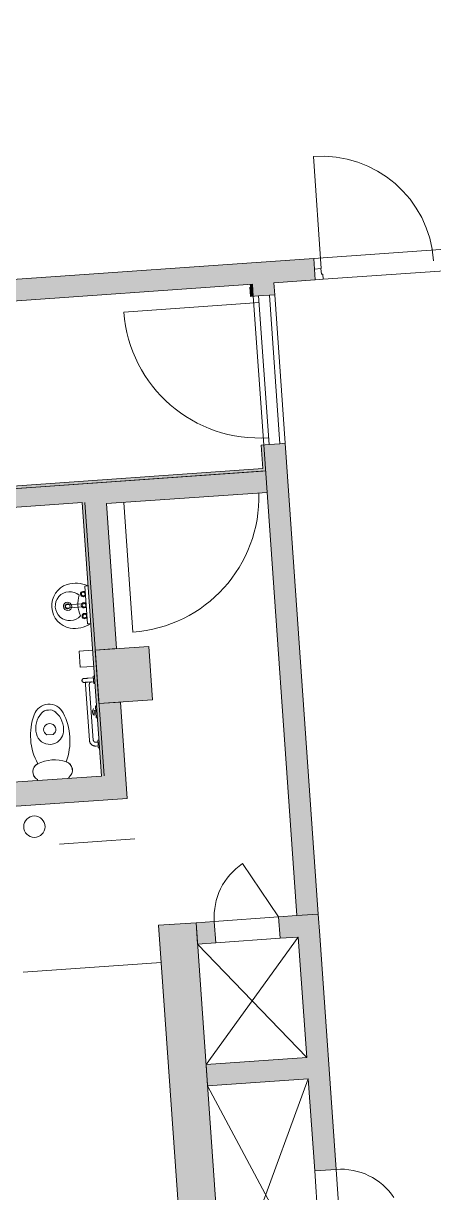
# Model space of a CAD drawing. Header units: millimetres. Extents: x 833941507 to 1669051331, y 817666127 to 1636299673.
# Drawn here: x 834397984 to 834401805, y 818038909 to 818049808 of the extents above; entities that cross this region are included whole.
import ezdxf

# ---------------------------------------------------------------- set-up
doc = ezdxf.new("R2010")
doc.units = ezdxf.units.MM
doc.header["$LTSCALE"] = 3
for name, color, linetype, lineweight in [('3A35X-MAGP-P-MP-B02A$0$A-000-M_MASS', 252, 'Continuous', 5), ('3A35X-MAGP-P-MP-B02A$0$A-010-M_LINE', 252, 'Continuous', 5), ('3A35X-MAGP-P-MP-B02A$0$A-200-M_WALL_EXT', 252, 'Continuous', 9), ('3A35X-MAGP-P-MP-B02A$0$A-200-M_WALL_INT', 252, 'Continuous', 9), ('3A35X-MAGP-P-MP-B02A$0$A-200-M_WALL_PAT', 252, 'Continuous', 9), ('3A35X-MAGP-P-MP-B02A$0$A-230-M_FLOOR', 252, 'Continuous', 18), ('3A35X-MAGP-P-MP-B02A$0$A-325-M_DOOR', 252, 'Continuous', 5), ('3A35X-MAGP-P-MP-B02A$0$A-770-ME_FFE_SA', 252, 'Continuous', 5), ('3A35X-MAGP-P-MP-B02A$0$M-520-M_DRAINAGE_FW', 252, 'Continuous', 5), ('3A35X-MAGP-P-MP-B02A$0$S-280-M_COLUMN', 252, 'Continuous', 9), ('3A35X-MAGP-P-MP-B02A$0$Z-000-T_TEXT', 252, 'Continuous', 5), ('3A35X-MAGP-P-MP-B02B$0$A-000-M_MASS', 252, 'Continuous', 5), ('3A35X-MAGP-P-MP-B02B$0$A-010-M_LINE', 252, 'Continuous', 5), ('3A35X-MAGP-P-MP-B02B$0$A-200-M_WALL_EXT', 252, 'Continuous', 9), ('3A35X-MAGP-P-MP-B02B$0$A-200-M_WALL_INT', 252, 'Continuous', 9), ('3A35X-MAGP-P-MP-B02B$0$A-200-M_WALL_PAT', 252, 'Continuous', 9), ('3A35X-MAGP-P-MP-B02B$0$A-230-M_FLOOR', 252, 'Continuous', 18), ('3A35X-MAGP-P-MP-B02B$0$A-325-M_DOOR', 252, 'Continuous', 5), ('3A35X-MAGP-P-MP-B02B$0$A-770-ME_FFE_SA', 252, 'Continuous', 5), ('3A35X-MAGP-P-MP-B02B$0$M-520-M_DRAINAGE_FW', 252, 'Continuous', 5), ('3A35X-MAGP-P-MP-B02B$0$S-280-M_COLUMN', 252, 'Continuous', 9), ('3A35X-MAGP-P-MP-B02B$0$Z-000-T_TEXT', 252, 'Continuous', 5), ('UAJ-23FLOR-h', 251, 'Continuous', 9)]:
    doc.layers.add(name, color=color, linetype=linetype, lineweight=lineweight)
doc.layers.add('UAJ-00XREF', color=7, linetype='Continuous')

# ---------------------------------------------------------------- blocks, each defined once
blk = doc.blocks.new('GBP-LTC-LB01')
at = {"layer": 'UAJ-23FLOR-h'}
h = blk.add_hatch(dxfattribs=at)
h.set_pattern_fill('EARTH,_O', color=256, scale=180, angle=45)
h.set_pattern_definition([(48.9989, (834576001.8, 818046085.3), (-112.727, 1612.5107), [1143, -1143]), (48.9989, (834575678.3, 818046366.6), (-112.727, 1612.5107), [1143, -1143]), (48.9989, (834575354.8, 818046647.8), (-112.727, 1612.5107), [1143, -1143]), (138.9989, (834575340.7, 818046849.3), (-1612.5107, -112.727), [1143, -1143]), (138.9989, (834575621.9, 818047172.8), (-1612.5107, -112.727), [1143, -1143]), (138.9989, (834575903.1, 818047496.3), (-1612.5107, -112.727), [1143, -1143])])
h.paths.add_polyline_path([(834572173, 818200349), (834310584, 818182062), (834331502, 817882832), (834364940, 817885169), (834473096, 818011284), (834480534, 818020120), (834485095, 818025710), (834491376, 818033619), (834497063, 818041013), (834493146, 818043679), (834512789, 818074029), (834518712, 818083675), (834526231, 818096325), (834534646, 818111073), (834545956, 818131981), (834557205, 818154199), (834564040, 818168497), (834570941, 818183576), (834578368, 818200696)])
h.paths.add_polyline_path([(834382131, 817956470), (834418269, 817958996), (834422062, 817963856), (834428403, 817964299), (834467239, 818010696), (834466445, 818021739), (834476098, 818035709), (834485267, 818048983), (834487015, 818051460), (834497268, 818067303), (834492893, 818129890), (834448057, 818126756), (834416897, 818105052), (834382061, 818080789), (834386167, 818022059), (834377588, 818021459)], flags=16)
edge = h.paths.add_edge_path(flags=16)
edge.add_line((834540292, 818142076), (834533466, 818141614))
edge.add_line((834533466, 818141614), (834523258, 818143863))
edge.add_line((834523258, 818143863), (834525897, 818155839))
edge.add_arc((834558382, 818267025), 115835, 237.2184, 253.71313, ccw=False)
edge.add_line((834495665, 818169638), (834498268, 818132357))
edge.add_line((834498268, 818132357), (834496346, 818130135))
edge.add_line((834496346, 818130135), (834492880, 818129893))
edge.add_line((834492880, 818129893), (834494230, 818110588))
edge.add_line((834494230, 818110588), (834496326, 818110708))
edge.add_line((834496326, 818110708), (834498420, 818080754))
edge.add_line((834498420, 818080754), (834498046, 818080727))
edge.add_line((834498046, 818080727), (834498255, 818077746))
edge.add_line((834498255, 818077746), (834503061, 818078082))
edge.add_line((834503061, 818078082), (834504980, 818081212))
edge.add_line((834504980, 818081212), (834509429, 818088471))
edge.add_line((834509429, 818088471), (834515217, 818097914))
edge.add_line((834515217, 818097914), (834526067, 818116416))
edge.add_line((834526067, 818116416), (834532489, 818127889))
edge.add_line((834532489, 818127889), (834534831, 818132146))
edge.add_line((834534831, 818132146), (834540292, 818142076))
h = blk.add_hatch(dxfattribs=at)
h.set_pattern_fill('EARTH,_O', color=256, scale=180, angle=45)
h.set_pattern_definition([(45.0000001, (-1082349.7, 54794.9), (-3e-06, 1616.4461018), [1143, -1143]), (45.0000001, (-1082652.8, 55098), (-3e-06, 1616.4461018), [1143, -1143]), (45.0000001, (-1082955.9, 55401.1), (-3e-06, 1616.4461018), [1143, -1143]), (135.0000001, (-1082955.9, 55603.1), (-1616.4461018, -3e-06), [1143, -1143]), (135.0000001, (-1082652.8, 55906.2), (-1616.4461018, -3e-06), [1143, -1143]), (135.0000001, (-1082349.7, 56209.3), (-1616.4461018, -3e-06), [1143, -1143])])
h.paths.add_polyline_path([(834669469, 818015499), (834651081, 818014214), (834651091, 818014066), (834669480, 818015352)], flags=16)
edge = h.paths.add_edge_path()
edge.add_arc((834611764, 818123015), 22001, 94.0007, 118.6887)
edge.add_line((834601202, 818142316), (834593918, 818141228))
edge.add_arc((834611768, 818123014), 25503, 93.9972, 134.4213, ccw=False)
edge.add_line((834609991, 818148455), (834618164, 818149026))
edge.add_line((834618164, 818149026), (834618408, 818145535))
edge.add_line((834618408, 818145535), (834616365, 818145392))
edge.add_line((834616365, 818145392), (834616609, 818141901))
edge.add_line((834616609, 818141901), (834611622, 818141552))
edge.add_line((834611622, 818141552), (834611378, 818145043))
edge.add_line((834611378, 818145043), (834610229, 818144963))
h.paths.add_polyline_path([(834673233, 818197366), (834607546, 818192774), (834599172, 818174435), (834588349, 818152375), (834578622, 818133891), (834568418, 818115665), (834556457, 818095618), (834546606, 818080042), (834532219, 818058624), (834523692, 818046596), (834515684, 818035708), (834508244, 818025930), (834500656, 818016266), (834489787, 818002934), (834483448, 817995421), (834478638, 817989842), (834458454, 817967379), (834441506, 817949096), (834383076, 817886437), (834482027, 817893355), (834551919, 817920009), (834634905, 817930637), (834634023, 817939309), (834633770, 817941796), (834633578, 817943687), (834508697, 817930984), (834507053, 817930191), (834506409, 817939427), (834507657, 817945567), (834503417, 818006767), (834503064, 818011763), (834514053, 818025792), (834520785, 818034889), (834526319, 818042437), (834532382, 818050706), (834536346, 818056473), (834542258, 818065226), (834550406, 818077287), (834561579, 818095002), (834574523, 818117080), (834587769, 818140310), (834609774, 818143595), (834610002, 818140336), (834634253, 818142031), (834636807, 818105492), (834642791, 818105914), (834646279, 818056033), (834640293, 818055614), (834643382, 818011425), (834641138, 818011268), (834645776, 817944928), (834639048, 817944244), (834640362, 817931328), (834651070, 817932707), (834650588, 817936476), (834685106, 817940897), (834685588, 817937128), (834691374, 817937869)])
blk = doc.blocks.new('3A35X-MAGP-P-MP-B02A')
at = {"layer": '3A35X-MAGP-P-MP-B02A$0$A-200-M_WALL_PAT'}
h = blk.add_hatch(color=256, dxfattribs=at)
h.paths.add_polyline_path([(20563, 126556), (25290, 126556), (25290, 126756), (14076, 126756), (14076, 126556), (19868, 126556)], flags=0)
h.paths.add_polyline_path([(10200, 126556), (11850, 126556), (11850, 126756), (10200, 126756), (10200, 126656)], flags=0)
at = {"layer": '3A35X-MAGP-P-MP-B02A$0$A-200-M_WALL_PAT', "lineweight": 5}
h = blk.add_hatch(color=256, dxfattribs=at)
h.paths.add_polyline_path([(25290, 120656), (25490, 120656), (25490, 125055), (25290, 125055), (25290, 121856)], flags=0)
h.paths.add_polyline_path([(25340, 126443), (25490, 126443), (25490, 126756), (25290, 126756), (25290, 126443)], flags=0)
at = {"layer": '3A35X-MAGP-P-MP-B02A$0$A-200-M_WALL_PAT'}
h = blk.add_hatch(color=256, dxfattribs=at)
h.paths.add_polyline_path([(28386, 126556), (28390, 126556), (28390, 126756), (28103, 126756), (28103, 126556)], flags=0)
h.paths.add_polyline_path([(25490, 126556), (25877, 126556), (25877, 126756), (25490, 126756), (25490, 126656)], flags=0)
at = {"layer": '3A35X-MAGP-P-MP-B02A$0$A-200-M_WALL_PAT', "lineweight": 5}
for points in [[(25265, 126443), (25290, 126443), (25290, 126556), (25265, 126556), (25265, 126531)], [(25265, 124811), (25290, 124811), (25290, 125055), (25265, 125055), (25265, 124836)], [(20738, 124811), (25265, 124811), (25265, 124836), (20738, 124836), (20738, 124821)], [(21865, 124661), (23590, 124661), (23590, 124811), (21865, 124811)], [(23590, 124611), (25290, 124611), (25290, 124811), (23590, 124811), (23590, 124636)], [(21950, 124636), (23590, 124636), (23590, 124661), (21950, 124661)], [(23565, 122081), (23590, 122081), (23590, 124636), (23565, 124636), (23565, 122162)], [(23590, 123256), (23790, 123256), (23790, 124611), (23590, 124611), (23590, 123256)], [(23790, 121856), (23790, 122756), (23590, 122756), (23590, 121856)], [(22983, 122056), (23590, 122056), (23590, 122081), (22510, 122081), (22510, 122056), (22899, 122056)], [(23590, 121856), (23590, 122056), (22510, 122056), (22510, 121856), (23524, 121856)], [(24000, 113156), (24350, 113156), (24350, 120656), (24000, 120656), (24000, 113302)]]:
    blk.add_hatch(color=256, dxfattribs=at).paths.add_polyline_path(points, flags=0)
h = blk.add_hatch(color=256, dxfattribs=at)
h.paths.add_polyline_path([(24350, 120456), (24520, 120456), (24520, 120656), (24350, 120656)], flags=0)
h.paths.add_polyline_path([(25490, 120456), (25490, 120656), (25120, 120656), (25120, 120456), (25405, 120456)], flags=0)
at = {"layer": '3A35X-MAGP-P-MP-B02A$0$A-200-M_WALL_PAT'}
h = blk.add_hatch(color=256, dxfattribs=at)
h.paths.add_polyline_path([(25490, 113356), (25490, 114106), (25290, 114106), (25290, 113356)], flags=0)
h.paths.add_polyline_path([(25290, 114706), (25490, 114706), (25490, 115446), (25290, 115446), (25290, 114735)], flags=0)
h.paths.add_polyline_path([(25290, 116046), (25490, 116046), (25490, 117671), (25290, 117671), (25290, 116531)], flags=0)
h.paths.add_polyline_path([(25490, 118271), (25490, 120456), (25290, 120456), (25290, 118271)], flags=0)
blk.add_hatch(color=256, dxfattribs=at).paths.add_polyline_path([(25048, 119131), (25290, 119131), (25290, 119331), (24350, 119331), (24350, 119131)], flags=0)
at = {"layer": '3A35X-MAGP-P-MP-B02A$0$S-280-M_COLUMN', "lineweight": 5}
blk.add_hatch(color=256, dxfattribs=at).paths.add_polyline_path([(23974, 122756), (24090, 122756), (24090, 123256), (23590, 123256), (23590, 122756), (23790, 122756)], flags=0)
at = {"layer": '3A35X-MAGP-P-MP-B02A$0$A-000-M_MASS'}
for p, q in [((23447, 122983), (23448, 122984)), ((23447, 122982), (23447, 122983)), ((23447, 122981), (23447, 122982)), ((23447, 122982), (23447, 122982)), ((23447, 122980), (23447, 122981)), ((23447, 122979), (23447, 122980)), ((23448, 122979), (23447, 122979)), ((23448, 122987), (23449, 122988)), ((23448, 122986), (23448, 122987)), ((23448, 122987), (23448, 122987)), ((23448, 122985), (23448, 122986)), ((23448, 122984), (23448, 122985)), ((23448, 122984), (23448, 122984)), ((23448, 122978), (23448, 122979)), ((23448, 122977), (23448, 122978)), ((23448, 122976), (23448, 122977)), ((23448, 122977), (23448, 122977)), ((23448, 122975), (23448, 122976)), ((23449, 122975), (23448, 122975)), ((23449, 122989), (23450, 122990)), ((23449, 122988), (23449, 122989)), ((23449, 122989), (23449, 122989)), ((23449, 122974), (23449, 122975)), ((23449, 122973), (23449, 122974)), ((23450, 122973), (23449, 122973)), ((23450, 122991), (23451, 122992)), ((23450, 122990), (23450, 122991)), ((23450, 122990), (23450, 122990)), ((23450, 122972), (23450, 122973)), ((23450, 122971), (23450, 122972)), ((23451, 122971), (23450, 122971)), ((23451, 122992), (23452, 122993)), ((23451, 122992), (23451, 122992)), ((23451, 122970), (23451, 122971)), ((23452, 122970), (23451, 122970)), ((23452, 122993), (23453, 122994)), ((23452, 122993), (23452, 122993)), ((23452, 122969), (23452, 122970)), ((23453, 122968), (23452, 122969)), ((23452, 122969), (23452, 122969)), ((23453, 122994), (23454, 122995)), ((23453, 122994), (23453, 122994)), ((23454, 122968), (23453, 122968)), ((23454, 122995), (23455, 122996)), ((23454, 122995), (23454, 122995)), ((23454, 122967), (23454, 122968)), ((23455, 122967), (23454, 122967)), ((23455, 122996), (23456, 122997)), ((23455, 122996), (23455, 122996)), ((23455, 122966), (23455, 122967)), ((23456, 122966), (23455, 122966)), ((23456, 122997), (23457, 122997)), ((23456, 122965), (23456, 122966)), ((23457, 122965), (23456, 122965)), ((23457, 122997), (23458, 122998)), ((23457, 122997), (23457, 122997)), ((23458, 122965), (23457, 122965)), ((23458, 122998), (23459, 122998)), ((23459, 122964), (23458, 122965)), ((23458, 122965), (23458, 122965)), ((23459, 122998), (23459, 122998)), ((23459, 122998), (23460, 122998)), ((23460, 122964), (23459, 122964)), ((23460, 122998), (23461, 122998)), ((23461, 122964), (23460, 122964)), ((23460, 122964), (23460, 122964)), ((23461, 122998), (23461, 122999)), ((23461, 122999), (23462, 122999)), ((23462, 122963), (23461, 122964)), ((23462, 122999), (23463, 122999)), ((23463, 122963), (23462, 122963)), ((23463, 122999), (23464, 122999)), ((23464, 122963), (23463, 122963)), ((23463, 122963), (23463, 122963)), ((23464, 122999), (23464, 122999)), ((23464, 122999), (23465, 122999)), ((23465, 122963), (23464, 122963)), ((23465, 122999), (23465, 122999)), ((23466, 122999), (23465, 122999)), ((23465, 122999), (23465, 122999)), ((23465, 122999), (23465, 122999)), ((23465, 122999), (23466, 122999)), ((23465, 122963), (23465, 122963)), ((23465, 122963), (23466, 122963)), ((23466, 122963), (23465, 122963)), ((23465, 122963), (23465, 122963)), ((23465, 122963), (23465, 122963)), ((23467, 122999), (23466, 122999)), ((23466, 122999), (23466, 122999)), ((23466, 122999), (23466, 122999)), ((23466, 122999), (23466, 122999)), ((23466, 122999), (23466, 122999)), ((23466, 122999), (23466, 122999)), ((23466, 122999), (23466, 122999)), ((23466, 122999), (23467, 122999)), ((23466, 122963), (23466, 122963)), ((23466, 122963), (23466, 122963)), ((23466, 122963), (23466, 122963)), ((23466, 122963), (23467, 122963)), ((23467, 122963), (23466, 122963)), ((23466, 122963), (23466, 122963)), ((23466, 122963), (23466, 122963)), ((23466, 122963), (23466, 122963)), ((23468, 122999), (23467, 122999)), ((23467, 122999), (23467, 122999)), ((23467, 122999), (23467, 122999)), ((23467, 122999), (23467, 122999)), ((23467, 122999), (23468, 122999)), ((23467, 122963), (23467, 122963)), ((23467, 122963), (23467, 122963)), ((23467, 122963), (23468, 122963)), ((23468, 122963), (23467, 122963)), ((23467, 122963), (23467, 122963)), ((23469, 122999), (23468, 122999)), ((23468, 122999), (23468, 122999)), ((23468, 122999), (23469, 122999)), ((23468, 122963), (23469, 122963)), ((23469, 122963), (23468, 122963)), ((23468, 122963), (23468, 122963)), ((23470, 122999), (23469, 122999)), ((23469, 122999), (23469, 122999)), ((23469, 122999), (23469, 122999)), ((23469, 122999), (23470, 122999)), ((23469, 122963), (23469, 122963)), ((23469, 122963), (23470, 122963)), ((23470, 122963), (23469, 122963)), ((23469, 122963), (23469, 122963)), ((23471, 122999), (23470, 122999)), ((23470, 122999), (23471, 122999)), ((23470, 122963), (23471, 122963)), ((23471, 122963), (23470, 122963)), ((23472, 122999), (23471, 122999)), ((23471, 122999), (23471, 122999)), ((23471, 122999), (23472, 122999)), ((23471, 122963), (23471, 122963)), ((23471, 122963), (23472, 122963)), ((23472, 122963), (23471, 122963)), ((23473, 122999), (23472, 122999)), ((23472, 122999), (23473, 122999)), ((23472, 122963), (23473, 122963)), ((23473, 122963), (23472, 122963)), ((23474, 122999), (23473, 122999)), ((23473, 122999), (23474, 122999)), ((23473, 122963), (23474, 122963)), ((23474, 122963), (23473, 122963)), ((23475, 122999), (23474, 122999)), ((23474, 122999), (23475, 122999)), ((23474, 122963), (23475, 122963)), ((23475, 122963), (23474, 122963)), ((23476, 122999), (23475, 122999)), ((23475, 122999), (23476, 122999)), ((23475, 122963), (23476, 122963)), ((23476, 122963), (23475, 122963)), ((23477, 122999), (23476, 122999)), ((23476, 122999), (23478, 122999)), ((23476, 122963), (23478, 122963)), ((23477, 122963), (23476, 122963)), ((23478, 122999), (23477, 122999)), ((23478, 122963), (23477, 122963)), ((23478, 122946), (23477, 122944)), ((23477, 122944), (23477, 122942)), ((23477, 122942), (23477, 122941)), ((23477, 122941), (23477, 122421)), ((23479, 122999), (23478, 122999)), ((23478, 122999), (23479, 122999)), ((23478, 122963), (23479, 122963)), ((23479, 122963), (23478, 122963)), ((23479, 122953), (23478, 122951)), ((23478, 122951), (23478, 122949)), ((23478, 122949), (23478, 122946)), ((23480, 122999), (23479, 122999)), ((23479, 122999), (23480, 122999)), ((23479, 122963), (23480, 122963)), ((23480, 122963), (23479, 122963)), ((23480, 122958), (23479, 122955)), ((23479, 122955), (23479, 122953)), ((23481, 122999), (23480, 122999)), ((23480, 122999), (23481, 122999)), ((23480, 122963), (23481, 122963)), ((23481, 122963), (23480, 122963)), ((23481, 122960), (23480, 122958)), ((23483, 122999), (23481, 122999)), ((23481, 122999), (23482, 122999)), ((23482, 122964), (23481, 122962)), ((23481, 122963), (23482, 122963)), ((23483, 122963), (23481, 122963)), ((23481, 122962), (23481, 122960)), ((23482, 122999), (23484, 122999)), ((23482, 122963), (23484, 122963)), ((23484, 122999), (23483, 122999)), ((23484, 122963), (23483, 122963)), ((23486, 122999), (23484, 122999)), ((23484, 122999), (23485, 122999)), ((23484, 122963), (23485, 122963)), ((23486, 122963), (23484, 122963)), ((23485, 122999), (23487, 122999)), ((23485, 122963), (23487, 122963)), ((23487, 122999), (23486, 122999)), ((23487, 122963), (23486, 122963)), ((23488, 122999), (23487, 122999)), ((23487, 122999), (23488, 122999)), ((23487, 122963), (23488, 122963)), ((23488, 122963), (23487, 122963)), ((23490, 122999), (23488, 122999)), ((23488, 122999), (23489, 122999)), ((23488, 122963), (23489, 122963)), ((23490, 122963), (23488, 122963)), ((23489, 122999), (23491, 122999)), ((23489, 122963), (23491, 122963)), ((23491, 122999), (23490, 122999)), ((23491, 122963), (23490, 122963)), ((23493, 122999), (23491, 122999)), ((23491, 122999), (23492, 122999)), ((23491, 122963), (23492, 122963)), ((23493, 122963), (23491, 122963)), ((23492, 122999), (23494, 122999)), ((23492, 122963), (23494, 122963)), ((23494, 122999), (23493, 122999)), ((23494, 122963), (23493, 122963)), ((23496, 122999), (23494, 122999)), ((23494, 122999), (23495, 122999)), ((23494, 122963), (23495, 122963)), ((23496, 122963), (23494, 122963)), ((23495, 122999), (23497, 122999)), ((23495, 122963), (23497, 122963)), ((23497, 122999), (23496, 122999)), ((23497, 122963), (23496, 122963)), ((23499, 122999), (23497, 122999)), ((23497, 122999), (23499, 122999)), ((23497, 122963), (23499, 122963)), ((23499, 122963), (23497, 122963)), ((23501, 122999), (23499, 122999)), ((23499, 122999), (23500, 122999)), ((23499, 122963), (23500, 122963)), ((23501, 122963), (23499, 122963)), ((23500, 122999), (23502, 122999)), ((23500, 122963), (23502, 122963)), ((23502, 122999), (23501, 122999)), ((23502, 122963), (23501, 122963)), ((23504, 122999), (23502, 122999)), ((23502, 122999), (23503, 122999)), ((23502, 122963), (23503, 122963)), ((23504, 122963), (23502, 122963)), ((23503, 122999), (23505, 122999)), ((23503, 122963), (23505, 122963)), ((23505, 122999), (23504, 122999)), ((23505, 122963), (23504, 122963)), ((23555, 122999), (23505, 122999)), ((23505, 122999), (23505, 122999)), ((23505, 122963), (23555, 122963)), ((23505, 122963), (23505, 122963)), ((23513, 122943), (23514, 122944)), ((23513, 122942), (23513, 122943)), ((23513, 122941), (23513, 122942)), ((23513, 122421), (23513, 122941)), ((23514, 122948), (23515, 122949)), ((23514, 122947), (23514, 122948)), ((23514, 122946), (23514, 122947)), ((23514, 122945), (23514, 122946)), ((23514, 122944), (23514, 122945)), ((23514, 122945), (23514, 122945)), ((23515, 122950), (23516, 122951)), ((23515, 122949), (23515, 122950)), ((23515, 122950), (23515, 122950)), ((23516, 122952), (23517, 122953)), ((23516, 122951), (23516, 122952)), ((23517, 122953), (23517, 122954)), ((23517, 122954), (23518, 122954)), ((23518, 122955), (23519, 122956)), ((23518, 122954), (23518, 122955)), ((23519, 122956), (23520, 122957)), ((23519, 122956), (23519, 122956)), ((23520, 122957), (23521, 122957)), ((23521, 122958), (23522, 122959)), ((23521, 122957), (23521, 122958)), ((23522, 122959), (23523, 122959)), ((23523, 122959), (23523, 122960)), ((23523, 122960), (23524, 122960)), ((23524, 122960), (23525, 122961)), ((23525, 122961), (23526, 122961)), ((23526, 122961), (23527, 122961)), ((23527, 122961), (23527, 122962)), ((23527, 122962), (23528, 122962)), ((23528, 122962), (23529, 122962)), ((23529, 122962), (23530, 122962)), ((23530, 122962), (23531, 122963)), ((23531, 122963), (23532, 122963)), ((23532, 122963), (23533, 122963)), ((23533, 122963), (23533, 122963)), ((23533, 122963), (23534, 122963)), ((23565, 123016), (23555, 123016)), ((23565, 123016), (23555, 123016)), ((23565, 123016), (23555, 123016)), ((23555, 122946), (23555, 123016)), ((23555, 123016), (23555, 123015)), ((23555, 123015), (23555, 123016)), ((23555, 123016), (23555, 123015)), ((23555, 123015), (23555, 123015)), ((23555, 122947), (23555, 122947)), ((23555, 122947), (23555, 122946)), ((23555, 122946), (23555, 122947)), ((23555, 122947), (23555, 122946)), ((23555, 122946), (23565, 122946)), ((23555, 122946), (23565, 122946)), ((23555, 122946), (23565, 122946)), ((23477, 122421), (23477, 122419)), ((23477, 122419), (23478, 122416)), ((23478, 122416), (23478, 122414)), ((23478, 122414), (23478, 122412)), ((23478, 122412), (23479, 122410)), ((23479, 122410), (23479, 122407)), ((23479, 122407), (23480, 122405)), ((23480, 122405), (23480, 122403)), ((23480, 122403), (23481, 122401)), ((23481, 122401), (23482, 122399)), ((23482, 122399), (23483, 122396)), ((23483, 122396), (23484, 122394)), ((23484, 122394), (23485, 122392)), ((23485, 122392), (23486, 122390)), ((23513, 122420), (23513, 122421)), ((23513, 122421), (23513, 122421)), ((23513, 122419), (23513, 122420)), ((23514, 122418), (23513, 122419)), ((23514, 122417), (23514, 122418)), ((23514, 122416), (23514, 122417)), ((23514, 122415), (23514, 122416)), ((23514, 122416), (23514, 122416)), ((23515, 122414), (23514, 122415)), ((23515, 122413), (23515, 122414)), ((23515, 122412), (23515, 122413)), ((23516, 122412), (23515, 122412)), ((23516, 122411), (23516, 122412)), ((23516, 122410), (23516, 122411)), ((23517, 122409), (23516, 122410)), ((23517, 122408), (23517, 122409)), ((23518, 122408), (23517, 122408)), ((23518, 122407), (23518, 122408)), ((23519, 122406), (23518, 122407)), ((23520, 122406), (23519, 122406)), ((23520, 122405), (23520, 122406)), ((23521, 122405), (23520, 122405)), ((23522, 122404), (23521, 122405)), ((23522, 122403), (23522, 122404)), ((23523, 122403), (23522, 122403)), ((23524, 122402), (23523, 122403)), ((23525, 122402), (23524, 122402)), ((23524, 122402), (23524, 122402)), ((23526, 122401), (23525, 122402)), ((23527, 122401), (23526, 122401)), ((23528, 122401), (23527, 122401)), ((23528, 122400), (23528, 122401)), ((23529, 122400), (23528, 122400)), ((23530, 122400), (23529, 122400)), ((23531, 122400), (23530, 122400)), ((23532, 122399), (23531, 122400)), ((23533, 122399), (23532, 122399)), ((23534, 122399), (23533, 122399)), ((23535, 122399), (23534, 122399)), ((23534, 122399), (23534, 122399)), ((23555, 122399), (23535, 122399)), ((23565, 122416), (23555, 122416)), ((23555, 122381), (23555, 122415)), ((23486, 122390), (23488, 122388)), ((23488, 122388), (23489, 122386)), ((23489, 122386), (23490, 122385)), ((23490, 122385), (23492, 122383)), ((23492, 122383), (23493, 122381)), ((23493, 122381), (23495, 122379)), ((23495, 122379), (23497, 122378)), ((23497, 122378), (23498, 122376)), ((23498, 122376), (23500, 122375)), ((23500, 122375), (23502, 122374)), ((23502, 122374), (23504, 122372)), ((23504, 122372), (23506, 122371)), ((23506, 122371), (23508, 122370)), ((23508, 122370), (23510, 122369)), ((23510, 122369), (23512, 122368)), ((23512, 122368), (23514, 122367)), ((23514, 122367), (23517, 122366)), ((23517, 122366), (23519, 122366)), ((23519, 122366), (23521, 122365)), ((23521, 122365), (23523, 122364)), ((23523, 122364), (23526, 122364)), ((23526, 122364), (23528, 122364)), ((23528, 122364), (23530, 122363)), ((23530, 122363), (23532, 122363)), ((23532, 122363), (23535, 122363)), ((23535, 122363), (23555, 122363)), ((23535, 122363), (23535, 122363)), ((23555, 122347), (23555, 122381)), ((23555, 122346), (23565, 122346))]:
    blk.add_line(p, q, dxfattribs=at)
blk.add_arc((23465, 122981), 18, 90, 270, dxfattribs=at)
at = {"layer": '3A35X-MAGP-P-MP-B02A$0$A-010-M_LINE'}
for p, q in [((24350, 120456), (25290, 119331)), ((24350, 119331), (25290, 120456)), ((24350, 119131), (25290, 117031)), ((25290, 119131), (24350, 117031))]:
    blk.add_line(p, q, dxfattribs=at)
at = {"layer": '3A35X-MAGP-P-MP-B02A$0$A-200-M_WALL_EXT', "lineweight": 13}
for p, q in [((24000, 120656), (24000, 120656)), ((24000, 120306), (24000, 120656)), ((24350, 120656), (24000, 120656)), ((24350, 113156), (24350, 120656)), ((24000, 120306), (24000, 120306)), ((24000, 120306), (24000, 113506))]:
    blk.add_line(p, q, dxfattribs=at)
at = {"layer": '3A35X-MAGP-P-MP-B02A$0$A-200-M_WALL_INT'}
for p, q in [((25877, 126756), (14076, 126756)), ((25877, 126656), (25877, 126756)), ((20713, 126556), (25290, 126556)), ((25290, 126556), (25290, 126443)), ((25490, 126443), (25490, 126556)), ((25490, 126556), (25877, 126556)), ((25265, 126531), (25265, 126443)), ((25265, 126443), (25340, 126443)), ((25440, 126443), (25490, 126443)), ((25265, 125055), (25340, 125055)), ((25265, 125055), (25265, 124836)), ((25290, 125055), (25290, 120656)), ((25440, 125055), (25490, 125055)), ((25490, 120656), (25490, 125055)), ((20713, 124811), (25290, 124811)), ((25265, 124836), (20738, 124836)), ((21950, 124636), (23565, 124636)), ((23565, 122081), (23565, 124636)), ((23590, 122081), (23590, 124636)), ((23790, 124611), (23790, 123256)), ((25290, 124611), (23790, 124611)), ((23590, 123256), (23790, 123256)), ((23590, 122756), (23790, 122756)), ((23790, 122756), (23790, 121856)), ((21950, 122081), (23565, 122081)), ((23790, 121856), (22710, 121856)), ((24350, 120656), (24520, 120656)), ((24350, 120656), (24350, 120456)), ((24520, 120656), (25120, 120656)), ((24520, 120656), (24520, 120456)), ((25120, 120656), (25290, 120656)), ((25120, 120656), (25120, 120456)), ((25290, 120656), (25490, 120656)), ((25490, 120656), (25290, 120656)), ((25490, 120656), (25490, 120456)), ((24350, 120456), (24520, 120456)), ((25120, 120456), (24520, 120456)), ((25290, 120456), (25120, 120456)), ((25290, 120456), (25290, 119331)), ((25490, 118271), (25490, 120456)), ((25290, 119331), (24350, 119331)), ((24350, 119331), (24350, 119131)), ((24350, 119131), (25290, 119131)), ((25290, 119131), (25290, 118271)), ((25290, 118271), (25490, 118271)), ((25290, 117671), (25290, 118271)), ((25490, 118271), (25490, 117671))]:
    blk.add_line(p, q, dxfattribs=at)
at = {"layer": '3A35X-MAGP-P-MP-B02A$0$A-230-M_FLOOR'}
for p, q in [((25877, 126756), (28103, 126756)), ((28028, 126556), (25952, 126556)), ((25290, 125055), (25290, 126443)), ((25490, 126443), (25490, 125055)), ((22710, 120307), (24000, 120307))]:
    blk.add_line(p, q, dxfattribs=at)
at = {"layer": '3A35X-MAGP-P-MP-B02A$0$A-325-M_DOOR'}
for p, q in [((25940, 126656), (25940, 127705)), ((25340, 126443), (25440, 126443)), ((25340, 125055), (25340, 126443)), ((25440, 126443), (25440, 125055)), ((25340, 126380), (24078, 126380)), ((25440, 125055), (25340, 125055)), ((23952, 124611), (23952, 123399)), ((25120, 120656), (24820, 121176))]:
    blk.add_line(p, q, dxfattribs=at)
at = {"layer": '3A35X-MAGP-P-MP-B02A$0$A-325-M_DOOR', "lineweight": 9}
for p, q in [((25877, 126656), (25937, 126656)), ((25877, 126556), (25877, 126656)), ((25937, 126656), (25937, 126603)), ((25952, 126556), (25877, 126556)), ((25937, 126603), (25952, 126603)), ((25952, 126603), (25952, 126556))]:
    blk.add_line(p, q, dxfattribs=at)
at = {"layer": '3A35X-MAGP-P-MP-B02A$0$A-325-M_DOOR'}
for centre, radius, start, end in [((25940, 126656), 1049, 0, 90), ((25340, 126380), 1262, 180, 270), ((23952, 124661), 1262, 270, 357.7206), ((25120, 120656), 600, 120, 180), ((25490, 117671), 600, 30, 90)]:
    blk.add_arc(centre, radius, start, end, dxfattribs=at)
at = {"layer": '3A35X-MAGP-P-MP-B02A$0$A-770-ME_FFE_SA'}
blk.add_circle((22910, 121654), 100, dxfattribs=at)
at = {"layer": '3A35X-MAGP-P-MP-B02A$0$M-520-M_DRAINAGE_FW'}
for p, q in [((23565, 123859), (23535, 123859)), ((23535, 123859), (23535, 123504)), ((23350, 123696), (23495, 123696)), ((23350, 123666), (23495, 123666)), ((23535, 123504), (23565, 123504)), ((23565, 123256), (23440, 123256)), ((23440, 123256), (23440, 123106)), ((23440, 123106), (23565, 123106)), ((23555, 122736), (23565, 122741)), ((23555, 122626), (23555, 122736)), ((23526, 122690), (23525, 122681)), ((23526, 122672), (23525, 122681)), ((23528, 122698), (23526, 122690)), ((23528, 122664), (23526, 122672)), ((23531, 122704), (23528, 122698)), ((23531, 122658), (23528, 122664)), ((23534, 122708), (23531, 122704)), ((23534, 122654), (23531, 122658)), ((23535, 122709), (23534, 122708)), ((23535, 122653), (23534, 122654)), ((23537, 122710), (23535, 122709)), ((23537, 122652), (23535, 122653)), ((23539, 122711), (23537, 122710)), ((23539, 122651), (23537, 122652)), ((23540, 122711), (23539, 122711)), ((23540, 122651), (23539, 122651)), ((23540, 122699), (23540, 122681)), ((23555, 122691), (23540, 122691)), ((23540, 122690), (23540, 122681)), ((23540, 122681), (23540, 122657)), ((23540, 122672), (23540, 122672)), ((23540, 122663), (23540, 122672)), ((23540, 122671), (23555, 122671)), ((23555, 122626), (23565, 122621)), ((23072, 122512), (23085, 122499)), ((23146, 122499), (23158, 122512)), ((23085, 122499), (23146, 122499)), ((22969, 122081), (22969, 122090)), ((22969, 122081), (22969, 122090)), ((23262, 122090), (23262, 122081)), ((23262, 122090), (23262, 122081))]:
    blk.add_line(p, q, dxfattribs=at)
for centre, radius, start, end in [((23420, 123687), 204, 103.6351, 181.6558), ((23420, 123687), 204, 103.6351, 181.6558), ((23382, 123681), 135, 44.9444, 314.5371), ((23435, 123628), 264, 60.8768, 103.6351), ((23435, 123628), 264, 60.9162, 103.6351), ((23515, 123785), 25, 90, 270), ((23515, 123785), 25, 32.6665, 90), ((23362, 123681), 38.6, 90, 270), ((23362, 123681), 23.5, 90, 270), ((23362, 123681), 38.6, 270, 90), ((23362, 123681), 23.5, 270, 90), ((23726, 123680), 267, 158.6801, 200.8014), ((23515, 123681), 25, 90, 270), ((23516, 123785), 17, 90, 270), ((23515, 123785), 25, 270, 327.3335), ((23515, 123681), 25, 32.6665, 90), ((23516, 123785), 17, 270, 90), ((23420, 123675), 204, 178.3442, 256.3649), ((23420, 123675), 204, 178.3442, 256.3649), ((23515, 123580), 25, 90, 270), ((23515, 123580), 17, 90, 270), ((23516, 123680), 16.8, 0, 180), ((23516, 123680), 16.8, 180, 0), ((23515, 123681), 25, 270, 327.3335), ((23515, 123580), 25, 32.6665, 90), ((23515, 123580), 17, 270, 90), ((23435, 123734), 264, 256.3649, 299.1232), ((23435, 123734), 264, 256.3649, 299.0838), ((23515, 123580), 25, 270, 327.3335), ((23117, 122634), 150, 90.5311, 156.2031), ((23117, 122634), 150, 90.5311, 156.2031), ((23107, 122648), 81.6, 84.1645, 135.6026), ((23114, 122634), 150, 23.7969, 89.4689), ((23114, 122634), 150, 23.7969, 89.4689), ((23124, 122648), 81.6, 44.3974, 95.8355), ((23490, 122469), 558, 156.2031, 204.6097), ((23490, 122469), 558, 156.2031, 204.6455), ((23206, 122551), 220, 135.6026, 189.0939), ((23025, 122551), 220, 350.9061, 44.3974), ((22740, 122469), 558, 335.3903, 23.7969), ((22740, 122469), 558, 335.3545, 23.7969), ((23115, 122537), 128, 189.0939, 270.0015), ((23108, 122547), 50, 162.8135, 225), ((23115, 122545), 58.1, 17.1829, 162.8135), ((23123, 122547), 50, 315, 17.1829), ((23115, 122537), 128, 317.5547, 350.9061), ((23115, 122537), 128, 269.9985, 317.5547), ((23013, 122160), 82.5, 111.1808, 237.7255), ((23013, 122160), 82.5, 113.1218, 237.7255), ((23115, 121919), 344, 66.8782, 113.1218), ((23218, 122160), 82.5, 302.2745, 68.8192), ((23218, 122160), 82.5, 302.2745, 66.8782)]:
    blk.add_arc(centre, radius, start, end, dxfattribs=at)
blk.add_ellipse((23350, 123681), major_axis=(0, 15), ratio=0.428525, start_param=0, end_param=3.141593, dxfattribs=at)
at = {"layer": '3A35X-MAGP-P-MP-B02A$0$S-280-M_COLUMN', "lineweight": 13}
for p, q in [((23590, 123256), (23590, 122756)), ((23590, 123256), (24090, 123256)), ((24090, 123256), (24090, 122756)), ((24090, 122756), (23590, 122756))]:
    blk.add_line(p, q, dxfattribs=at)
at = {"layer": '3A35X-MAGP-P-MP-B02A$0$Z-000-T_TEXT', "lineweight": 20}
blk.add_line((23133, 121476), (23834, 121476), dxfattribs=at)
blk = doc.blocks.new('3A35X-MAGP-P-MP-B02B')
at = {"layer": '3A35X-MAGP-P-MP-B02B$0$A-200-M_WALL_PAT'}
h = blk.add_hatch(color=256, dxfattribs=at)
h.paths.add_polyline_path([(21935, 126556), (25290, 126556), (25290, 126756), (14076, 126756), (14076, 126556), (21098, 126556)], flags=0)
h.paths.add_polyline_path([(11737, 126556), (11850, 126556), (11850, 126756), (10200, 126756), (10200, 126556), (10550, 126556)], flags=0)
at = {"layer": '3A35X-MAGP-P-MP-B02B$0$A-200-M_WALL_PAT', "lineweight": 5}
h = blk.add_hatch(color=256, dxfattribs=at)
h.paths.add_polyline_path([(25490, 120656), (25490, 125055), (25290, 125055), (25290, 120656)], flags=0)
h.paths.add_polyline_path([(25290, 126443), (25490, 126443), (25490, 126756), (25290, 126756), (25290, 126500)], flags=0)
at = {"layer": '3A35X-MAGP-P-MP-B02B$0$A-200-M_WALL_PAT'}
h = blk.add_hatch(color=256, dxfattribs=at)
h.paths.add_polyline_path([(25877, 126556), (25877, 126756), (25490, 126756), (25490, 126556)], flags=0)
h.paths.add_polyline_path([(28386, 126556), (28390, 126556), (28390, 126756), (28103, 126756), (28103, 126556)], flags=0)
at = {"layer": '3A35X-MAGP-P-MP-B02B$0$A-200-M_WALL_PAT', "lineweight": 5}
for points in [[(25265, 126443), (25290, 126443), (25290, 126556), (25265, 126556), (25265, 126500)], [(25265, 124811), (25290, 124811), (25290, 125055), (25265, 125055), (25265, 124836)], [(22050, 124661), (23590, 124661), (23590, 124811), (21865, 124811), (21865, 124661), (21950, 124661)], [(23590, 124611), (25290, 124611), (25290, 124811), (23590, 124811), (23590, 124636)], [(23331, 124636), (23590, 124636), (23590, 124661), (21950, 124661), (21950, 124636), (23038, 124636)], [(23590, 122081), (23590, 124636), (23565, 124636), (23565, 122081)], [(23615, 123256), (23790, 123256), (23790, 124611), (23590, 124611), (23590, 123256)], [(23790, 121856), (23790, 122756), (23590, 122756), (23590, 121856), (23615, 121856)], [(23248, 122056), (23590, 122056), (23590, 122081), (22510, 122081), (22510, 122056), (23094, 122056)], [(22510, 121856), (23590, 121856), (23590, 122056), (22510, 122056), (22510, 121886)], [(24175, 113156), (24350, 113156), (24350, 120656), (24000, 120656), (24000, 113156)]]:
    blk.add_hatch(color=256, dxfattribs=at).paths.add_polyline_path(points, flags=0)
h = blk.add_hatch(color=256, dxfattribs=at)
h.paths.add_polyline_path([(25405, 120456), (25490, 120456), (25490, 120656), (25120, 120656), (25120, 120456), (25290, 120456)], flags=0)
h.paths.add_polyline_path([(24520, 120456), (24520, 120656), (24350, 120656), (24350, 120456)], flags=0)
at = {"layer": '3A35X-MAGP-P-MP-B02B$0$A-200-M_WALL_PAT'}
h = blk.add_hatch(color=256, dxfattribs=at)
h.paths.add_polyline_path([(25490, 113356), (25490, 114106), (25290, 114106), (25290, 113356)], flags=0)
h.paths.add_polyline_path([(25490, 114706), (25490, 115446), (25290, 115446), (25290, 114706), (25415, 114706)], flags=0)
h.paths.add_polyline_path([(25490, 116046), (25490, 117671), (25290, 117671), (25290, 116046)], flags=0)
h.paths.add_polyline_path([(25290, 118271), (25490, 118271), (25490, 120456), (25290, 120456), (25290, 118988)], flags=0)
blk.add_hatch(color=256, dxfattribs=at).paths.add_polyline_path([(24350, 119131), (25290, 119131), (25290, 119331), (24350, 119331)], flags=0)
at = {"layer": '3A35X-MAGP-P-MP-B02B$0$S-280-M_COLUMN', "lineweight": 5}
blk.add_hatch(color=256, dxfattribs=at).paths.add_polyline_path([(23615, 122756), (24090, 122756), (24090, 123256), (23590, 123256), (23590, 122756)], flags=0)
at = {"layer": '3A35X-MAGP-P-MP-B02B$0$A-000-M_MASS'}
for p, q in [((23477, 122941), (23477, 122421)), ((23555, 122999), (23505, 122999)), ((23505, 122963), (23555, 122963)), ((23513, 122421), (23513, 122941)), ((23565, 123016), (23555, 123016)), ((23565, 123016), (23555, 123016)), ((23565, 123016), (23555, 123016)), ((23555, 122946), (23555, 123016)), ((23555, 123016), (23555, 123015)), ((23555, 123015), (23555, 123016)), ((23555, 123016), (23555, 123015)), ((23555, 123015), (23555, 123015)), ((23555, 122947), (23555, 122947)), ((23555, 122947), (23555, 122946)), ((23555, 122946), (23555, 122947)), ((23555, 122947), (23555, 122946)), ((23555, 122946), (23565, 122946)), ((23555, 122946), (23565, 122946)), ((23555, 122946), (23565, 122946)), ((23555, 122399), (23535, 122399)), ((23565, 122416), (23555, 122416)), ((23555, 122381), (23555, 122415)), ((23535, 122363), (23555, 122363)), ((23555, 122347), (23555, 122381)), ((23555, 122346), (23565, 122346))]:
    blk.add_line(p, q, dxfattribs=at)
at = {"layer": '3A35X-MAGP-P-MP-B02B$0$A-000-M_MASS', "flags": 128}
for points in [[(23465, 122963), (23465, 122963), (23464, 122963), (23463, 122963), (23463, 122963), (23462, 122963), (23461, 122964), (23460, 122964), (23460, 122964), (23459, 122964), (23458, 122965), (23458, 122965), (23457, 122965), (23456, 122965), (23456, 122966), (23455, 122966), (23455, 122967), (23454, 122967), (23454, 122968), (23453, 122968), (23452, 122969), (23452, 122969), (23452, 122970), (23451, 122970), (23451, 122971), (23450, 122971), (23450, 122972), (23450, 122973), (23449, 122973), (23449, 122974), (23449, 122975), (23448, 122975), (23448, 122976), (23448, 122977), (23448, 122977), (23448, 122978), (23448, 122979), (23447, 122979), (23447, 122980), (23447, 122981), (23447, 122982), (23447, 122982), (23447, 122983), (23448, 122984), (23448, 122984), (23448, 122985), (23448, 122986), (23448, 122987), (23448, 122987), (23449, 122988), (23449, 122989), (23449, 122989), (23450, 122990), (23450, 122990), (23450, 122991), (23451, 122992), (23451, 122992), (23452, 122993), (23452, 122993), (23453, 122994), (23453, 122994), (23454, 122995), (23454, 122995), (23455, 122996), (23455, 122996), (23456, 122997), (23457, 122997), (23457, 122997), (23458, 122998), (23459, 122998), (23459, 122998), (23460, 122998), (23461, 122998), (23461, 122999), (23462, 122999), (23463, 122999), (23464, 122999), (23464, 122999), (23465, 122999), (23465, 122999)], [(23505, 122999), (23504, 122999), (23502, 122999), (23501, 122999), (23499, 122999), (23497, 122999), (23496, 122999), (23494, 122999), (23493, 122999), (23491, 122999), (23490, 122999), (23488, 122999), (23487, 122999), (23486, 122999), (23484, 122999), (23483, 122999), (23481, 122999), (23480, 122999), (23479, 122999), (23478, 122999), (23477, 122999), (23476, 122999), (23475, 122999), (23474, 122999), (23473, 122999), (23472, 122999), (23471, 122999), (23470, 122999), (23469, 122999), (23469, 122999), (23468, 122999), (23468, 122999), (23467, 122999), (23467, 122999), (23466, 122999), (23466, 122999), (23466, 122999), (23466, 122999), (23465, 122999), (23465, 122999)], [(23465, 122999), (23465, 122999), (23466, 122999), (23466, 122999), (23466, 122999), (23466, 122999), (23467, 122999), (23467, 122999), (23467, 122999), (23468, 122999), (23469, 122999), (23469, 122999), (23470, 122999), (23471, 122999), (23471, 122999), (23472, 122999), (23473, 122999), (23474, 122999), (23475, 122999), (23476, 122999), (23478, 122999), (23479, 122999), (23480, 122999), (23481, 122999), (23482, 122999), (23484, 122999), (23485, 122999), (23487, 122999), (23488, 122999), (23489, 122999), (23491, 122999), (23492, 122999), (23494, 122999), (23495, 122999), (23497, 122999), (23499, 122999), (23500, 122999), (23502, 122999), (23503, 122999), (23505, 122999), (23505, 122999)], [(23465, 122963), (23465, 122963), (23466, 122963), (23466, 122963), (23466, 122963), (23466, 122963), (23467, 122963), (23467, 122963), (23467, 122963), (23468, 122963), (23469, 122963), (23469, 122963), (23470, 122963), (23471, 122963), (23471, 122963), (23472, 122963), (23473, 122963), (23474, 122963), (23475, 122963), (23476, 122963), (23478, 122963), (23479, 122963), (23480, 122963), (23481, 122963), (23482, 122963), (23484, 122963), (23485, 122963), (23487, 122963), (23488, 122963), (23489, 122963), (23491, 122963), (23492, 122963), (23494, 122963), (23495, 122963), (23497, 122963), (23499, 122963), (23500, 122963), (23502, 122963), (23503, 122963), (23505, 122963), (23505, 122963)], [(23505, 122963), (23504, 122963), (23502, 122963), (23501, 122963), (23499, 122963), (23497, 122963), (23496, 122963), (23494, 122963), (23493, 122963), (23491, 122963), (23490, 122963), (23488, 122963), (23487, 122963), (23486, 122963), (23484, 122963), (23483, 122963), (23481, 122963), (23480, 122963), (23479, 122963), (23478, 122963), (23477, 122963), (23476, 122963), (23475, 122963), (23474, 122963), (23473, 122963), (23472, 122963), (23471, 122963), (23470, 122963), (23469, 122963), (23469, 122963), (23468, 122963), (23468, 122963), (23467, 122963), (23467, 122963), (23466, 122963), (23466, 122963), (23466, 122963), (23466, 122963), (23465, 122963), (23465, 122963)], [(23482, 122964), (23481, 122962), (23481, 122960), (23480, 122958), (23479, 122955), (23479, 122953), (23478, 122951), (23478, 122949), (23478, 122946), (23477, 122944), (23477, 122942), (23477, 122941)], [(23513, 122941), (23513, 122942), (23513, 122943), (23514, 122944), (23514, 122945), (23514, 122945), (23514, 122946), (23514, 122947), (23514, 122948), (23515, 122949), (23515, 122950), (23515, 122950), (23516, 122951), (23516, 122952), (23517, 122953), (23517, 122954), (23518, 122954), (23518, 122955), (23519, 122956), (23519, 122956), (23520, 122957), (23521, 122957), (23521, 122958), (23522, 122959), (23523, 122959), (23523, 122960), (23524, 122960), (23525, 122961), (23526, 122961), (23527, 122961), (23527, 122962), (23528, 122962), (23529, 122962), (23530, 122962), (23531, 122963), (23532, 122963), (23533, 122963), (23533, 122963), (23534, 122963)], [(23477, 122421), (23477, 122419), (23478, 122416), (23478, 122414), (23478, 122412), (23479, 122410), (23479, 122407), (23480, 122405), (23480, 122403), (23481, 122401), (23482, 122399), (23483, 122396), (23484, 122394), (23485, 122392), (23486, 122390), (23488, 122388), (23489, 122386), (23490, 122385), (23492, 122383), (23493, 122381), (23495, 122379), (23497, 122378), (23498, 122376), (23500, 122375), (23502, 122374), (23504, 122372), (23506, 122371), (23508, 122370), (23510, 122369), (23512, 122368), (23514, 122367), (23517, 122366), (23519, 122366), (23521, 122365), (23523, 122364), (23526, 122364), (23528, 122364), (23530, 122363), (23532, 122363), (23535, 122363), (23535, 122363)], [(23535, 122399), (23534, 122399), (23534, 122399), (23533, 122399), (23532, 122399), (23531, 122400), (23530, 122400), (23529, 122400), (23528, 122400), (23528, 122401), (23527, 122401), (23526, 122401), (23525, 122402), (23524, 122402), (23524, 122402), (23523, 122403), (23522, 122403), (23522, 122404), (23521, 122405), (23520, 122405), (23520, 122406), (23519, 122406), (23518, 122407), (23518, 122408), (23517, 122408), (23517, 122409), (23516, 122410), (23516, 122411), (23516, 122412), (23515, 122412), (23515, 122413), (23515, 122414), (23514, 122415), (23514, 122416), (23514, 122416), (23514, 122417), (23514, 122418), (23513, 122419), (23513, 122420), (23513, 122421), (23513, 122421)]]:
    blk.add_lwpolyline(points, dxfattribs=at)
at = {"layer": '3A35X-MAGP-P-MP-B02B$0$A-000-M_MASS'}
blk.add_arc((23465, 122981), 18, 90, 270, dxfattribs=at)
at = {"layer": '3A35X-MAGP-P-MP-B02B$0$A-010-M_LINE'}
for p, q in [((24350, 120456), (25290, 119331)), ((24350, 119331), (25290, 120456)), ((24350, 119131), (25290, 117031)), ((25290, 119131), (24350, 117031))]:
    blk.add_line(p, q, dxfattribs=at)
at = {"layer": '3A35X-MAGP-P-MP-B02B$0$A-200-M_WALL_EXT', "lineweight": 13}
for p, q in [((24000, 120656), (24000, 120656)), ((24000, 120306), (24000, 120656)), ((24350, 120656), (24000, 120656)), ((24350, 113156), (24350, 120656)), ((24000, 120306), (24000, 120306)), ((24000, 120306), (24000, 113506))]:
    blk.add_line(p, q, dxfattribs=at)
at = {"layer": '3A35X-MAGP-P-MP-B02B$0$A-200-M_WALL_INT'}
for p, q in [((25877, 126756), (14076, 126756)), ((25877, 126656), (25877, 126756)), ((20713, 126556), (25290, 126556)), ((25290, 126556), (25290, 126443)), ((25490, 126443), (25490, 126556)), ((25490, 126556), (25877, 126556)), ((25265, 126531), (25265, 126443)), ((25265, 126443), (25340, 126443)), ((25440, 126443), (25490, 126443)), ((25265, 125055), (25340, 125055)), ((25265, 125055), (25265, 124836)), ((25290, 125055), (25290, 120656)), ((25440, 125055), (25490, 125055)), ((25490, 120656), (25490, 125055)), ((25265, 124811), (20713, 124811)), ((25265, 124811), (25290, 124811)), ((21950, 124636), (23565, 124636)), ((23565, 122081), (23565, 124636)), ((23590, 124636), (23590, 122081)), ((23790, 124611), (23790, 123256)), ((25290, 124611), (23790, 124611)), ((23590, 123256), (23790, 123256)), ((23590, 122756), (23790, 122756)), ((23790, 122756), (23790, 121856)), ((21950, 122081), (23565, 122081)), ((23790, 121856), (22710, 121856)), ((24350, 120656), (24520, 120656)), ((24350, 120656), (24350, 120456)), ((24520, 120656), (25120, 120656)), ((24520, 120656), (24520, 120456)), ((25120, 120656), (25290, 120656)), ((25120, 120656), (25120, 120456)), ((25290, 120656), (25490, 120656)), ((25490, 120656), (25290, 120656)), ((25490, 120656), (25490, 120456)), ((24350, 120456), (24520, 120456)), ((25120, 120456), (24520, 120456)), ((25290, 120456), (25120, 120456)), ((25290, 120456), (25290, 119331)), ((25490, 118271), (25490, 120456)), ((25290, 119331), (24350, 119331)), ((24350, 119331), (24350, 119131)), ((24350, 119131), (25290, 119131)), ((25290, 119131), (25290, 118271)), ((25290, 118271), (25490, 118271)), ((25290, 117671), (25290, 118271)), ((25490, 118271), (25490, 117671))]:
    blk.add_line(p, q, dxfattribs=at)
at = {"layer": '3A35X-MAGP-P-MP-B02B$0$A-230-M_FLOOR'}
for p, q in [((25877, 126756), (28103, 126756)), ((28028, 126556), (25952, 126556)), ((25290, 125055), (25290, 126443)), ((25490, 126443), (25490, 125055)), ((22710, 120307), (24000, 120307))]:
    blk.add_line(p, q, dxfattribs=at)
at = {"layer": '3A35X-MAGP-P-MP-B02B$0$A-325-M_DOOR'}
for p, q in [((25940, 126656), (25940, 127705)), ((25340, 126443), (25440, 126443)), ((25340, 125055), (25340, 126443)), ((25440, 126443), (25440, 125055)), ((25340, 126380), (24078, 126380)), ((25440, 125055), (25340, 125055)), ((23952, 124611), (23952, 123399)), ((25120, 120656), (24820, 121176))]:
    blk.add_line(p, q, dxfattribs=at)
at = {"layer": '3A35X-MAGP-P-MP-B02B$0$A-325-M_DOOR', "lineweight": 9}
for p, q in [((25877, 126656), (25937, 126656)), ((25877, 126556), (25877, 126656)), ((25937, 126656), (25937, 126603)), ((25952, 126556), (25877, 126556)), ((25937, 126603), (25952, 126603)), ((25952, 126603), (25952, 126556))]:
    blk.add_line(p, q, dxfattribs=at)
at = {"layer": '3A35X-MAGP-P-MP-B02B$0$A-325-M_DOOR'}
for centre, radius, start, end in [((25940, 126656), 1049, 0, 90), ((25340, 126380), 1262, 180, 270), ((23952, 124661), 1262, 270, 357.7206), ((25120, 120656), 600, 120, 180), ((25490, 117671), 600, 30, 90)]:
    blk.add_arc(centre, radius, start, end, dxfattribs=at)
at = {"layer": '3A35X-MAGP-P-MP-B02B$0$A-770-ME_FFE_SA'}
blk.add_circle((22910, 121654), 100, dxfattribs=at)
at = {"layer": '3A35X-MAGP-P-MP-B02B$0$M-520-M_DRAINAGE_FW'}
for p, q in [((23565, 123859), (23535, 123859)), ((23535, 123859), (23535, 123504)), ((23350, 123696), (23495, 123696)), ((23350, 123666), (23495, 123666)), ((23535, 123504), (23565, 123504)), ((23565, 123256), (23440, 123256)), ((23440, 123256), (23440, 123106)), ((23440, 123106), (23565, 123106)), ((23555, 122736), (23565, 122741)), ((23555, 122626), (23555, 122736)), ((23540, 122699), (23540, 122681)), ((23555, 122691), (23540, 122691)), ((23540, 122690), (23540, 122681)), ((23540, 122681), (23540, 122657)), ((23540, 122672), (23540, 122672)), ((23540, 122663), (23540, 122672)), ((23540, 122671), (23555, 122671)), ((23555, 122626), (23565, 122621)), ((23072, 122512), (23085, 122499)), ((23146, 122499), (23158, 122512)), ((23085, 122499), (23146, 122499)), ((22969, 122081), (22969, 122090)), ((22969, 122081), (22969, 122090)), ((23262, 122090), (23262, 122081)), ((23262, 122090), (23262, 122081))]:
    blk.add_line(p, q, dxfattribs=at)
at = {"layer": '3A35X-MAGP-P-MP-B02B$0$M-520-M_DRAINAGE_FW', "flags": 128}
for points in [[(23540, 122711), (23539, 122711), (23537, 122710), (23535, 122709), (23534, 122708), (23531, 122704), (23528, 122698), (23526, 122690), (23525, 122681)], [(23540, 122651), (23539, 122651), (23537, 122652), (23535, 122653), (23534, 122654), (23531, 122658), (23528, 122664), (23526, 122672), (23525, 122681)]]:
    blk.add_lwpolyline(points, dxfattribs=at)
at = {"layer": '3A35X-MAGP-P-MP-B02B$0$M-520-M_DRAINAGE_FW'}
for centre, radius, start, end in [((23420, 123687), 204, 103.6351, 181.6558), ((23420, 123687), 204, 103.6351, 181.6558), ((23382, 123681), 135, 44.9444, 314.5371), ((23435, 123628), 264, 60.8768, 103.6351), ((23435, 123628), 264, 60.9162, 103.6351), ((23515, 123785), 25, 90, 270), ((23515, 123785), 25, 32.6665, 90), ((23362, 123681), 38.6, 90, 270), ((23362, 123681), 23.5, 90, 270), ((23362, 123681), 38.6, 270, 90), ((23362, 123681), 23.5, 270, 90), ((23726, 123680), 267, 158.6801, 200.8014), ((23515, 123681), 25, 90, 270), ((23516, 123785), 17, 90, 270), ((23515, 123785), 25, 270, 327.3335), ((23515, 123681), 25, 32.6665, 90), ((23516, 123785), 17, 270, 90), ((23420, 123675), 204, 178.3442, 256.3649), ((23420, 123675), 204, 178.3442, 256.3649), ((23515, 123580), 25, 90, 270), ((23515, 123580), 17, 90, 270), ((23516, 123680), 16.8, 0, 180), ((23516, 123680), 16.8, 180, 0), ((23515, 123681), 25, 270, 327.3335), ((23515, 123580), 25, 32.6665, 90), ((23515, 123580), 17, 270, 90), ((23435, 123734), 264, 256.3649, 299.1232), ((23435, 123734), 264, 256.3649, 299.0838), ((23515, 123580), 25, 270, 327.3335), ((23117, 122634), 150, 90.5311, 156.2031), ((23117, 122634), 150, 90.5311, 156.2031), ((23107, 122648), 81.6, 84.1645, 135.6026), ((23114, 122634), 150, 23.7969, 89.4689), ((23114, 122634), 150, 23.7969, 89.4689), ((23124, 122648), 81.6, 44.3974, 95.8355), ((23490, 122469), 558, 156.2031, 204.6097), ((23490, 122469), 558, 156.2031, 204.6455), ((23206, 122551), 220, 135.6026, 189.0939), ((23025, 122551), 220, 350.9061, 44.3974), ((22740, 122469), 558, 335.3903, 23.7969), ((22740, 122469), 558, 335.3545, 23.7969), ((23115, 122537), 128, 189.0939, 270.0015), ((23108, 122547), 50, 162.8135, 225), ((23115, 122545), 58.1, 17.1829, 162.8135), ((23123, 122547), 50, 315, 17.1829), ((23115, 122537), 128, 317.5547, 350.9061), ((23115, 122537), 128, 269.9985, 317.5547), ((23013, 122160), 82.5, 111.1808, 237.7255), ((23013, 122160), 82.5, 113.1218, 237.7255), ((23115, 121919), 344, 66.8782, 113.1218), ((23218, 122160), 82.5, 302.2745, 68.8192), ((23218, 122160), 82.5, 302.2745, 66.8782)]:
    blk.add_arc(centre, radius, start, end, dxfattribs=at)
blk.add_ellipse((23350, 123681), major_axis=(0, 15), ratio=0.428525, start_param=0, end_param=3.141593, dxfattribs=at)
at = {"layer": '3A35X-MAGP-P-MP-B02B$0$S-280-M_COLUMN', "lineweight": 13}
for p, q in [((23590, 123256), (23590, 122756)), ((23590, 123256), (24090, 123256)), ((24090, 123256), (24090, 122756)), ((24090, 122756), (23590, 122756))]:
    blk.add_line(p, q, dxfattribs=at)
at = {"layer": '3A35X-MAGP-P-MP-B02B$0$Z-000-T_TEXT', "lineweight": 20}
blk.add_line((23133, 121476), (23834, 121476), dxfattribs=at)

msp = doc.modelspace()

# ---------------------------------------------------------------- block references
msp.add_blockref('GBP-LTC-LB01', (0, 0))
at = {"layer": 'UAJ-00XREF', "rotation": 4.012827991232881}
for name in ['3A35X-MAGP-P-MP-B02B', '3A35X-MAGP-P-MP-B02A']:
    msp.add_blockref(name, (834383746, 817919361), dxfattribs=at)

doc.saveas('drawing.dxf')
